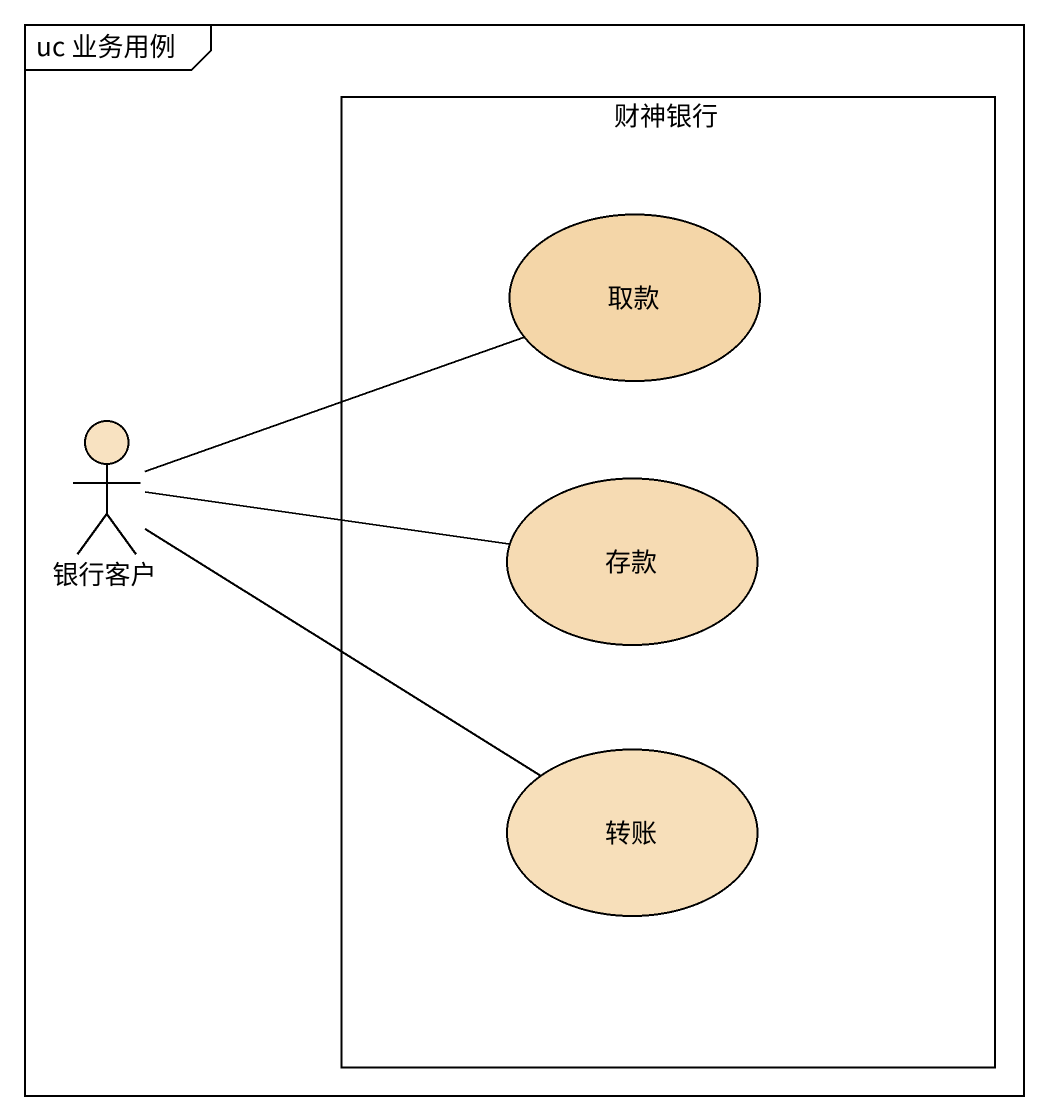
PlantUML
@startuml
mainframe uc 业务用例
rectangle 财神银行 {
  usecase 取款 #F4D6A8
  usecase 存款 #F6DBB3
  usecase 转账 #F7DFBA
}
actor 银行客户 #F8E2C1
银行客户 -up- 取款
银行客户 -right- 存款
银行客户 -right- 转账
@enduml
